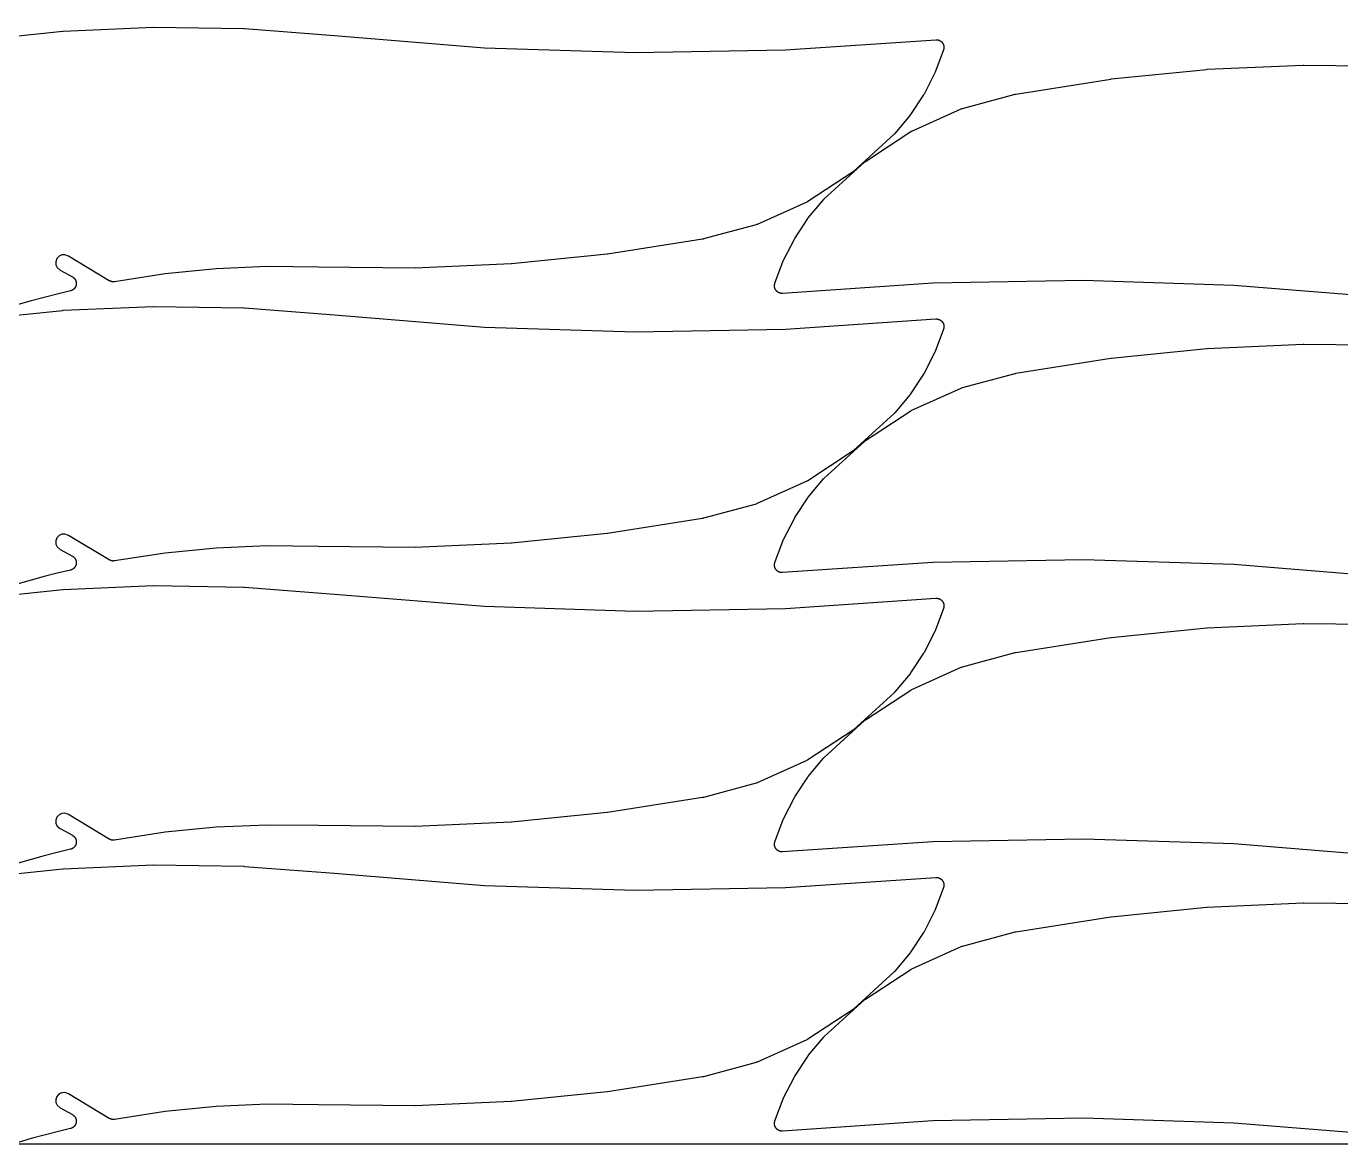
# Model space of a CAD drawing. Header units: metres. Extents: x 0 to 3000, y 0 to 1240.
# Drawn here: x 2303.9 to 2651.9, y 0 to 295.9 of the extents above; entities that cross this region are included whole.
import ezdxf

# ---------------------------------------------------------------- set-up
doc = ezdxf.new("R2010")
doc.units = ezdxf.units.M

msp = doc.modelspace()

# ---------------------------------------------------------------- linework, layer by layer
at = {"color": 7}
msp.add_lwpolyline([(0, 0), (3000, 0), (3000, 1240), (0, 1240), (0, 0)], close=True, dxfattribs=at)
at = {"color": 1}
for points in [[(2289.79, 292.19), (2313.56, 294.65), (2313.68, 294.66), (2337.53, 295.7), (2337.65, 295.7), (2361.52, 295.3), (2361.64, 295.3), (2385.46, 293.48), (2385.46, 293.48), (2385.47, 293.48), (2425.25, 290.23), (2465.08, 288.96), (2504.91, 289.67), (2544.74, 292.36), (2544.77, 292.36), (2544.8, 292.36), (2544.87, 292.36), (2544.93, 292.36), (2544.97, 292.36), (2545, 292.36), (2545.06, 292.35), (2545.13, 292.34), (2545.16, 292.34), (2545.19, 292.33), (2545.26, 292.32), (2545.32, 292.31), (2545.35, 292.3), (2545.39, 292.29), (2545.45, 292.27), (2545.51, 292.25), (2545.54, 292.24), (2545.57, 292.23), (2545.63, 292.21), (2545.69, 292.18), (2545.72, 292.17), (2545.75, 292.15), (2545.81, 292.12), (2545.87, 292.09), (2545.9, 292.08), (2545.93, 292.06), (2545.98, 292.02), (2546.03, 291.99), (2546.06, 291.97), (2546.09, 291.95), (2546.14, 291.91), (2546.19, 291.87), (2546.21, 291.84), (2546.24, 291.82), (2546.28, 291.77), (2546.33, 291.73), (2546.35, 291.7), (2546.37, 291.68), (2546.41, 291.63), (2546.46, 291.58), (2546.48, 291.55), (2546.5, 291.53), (2546.53, 291.47), (2546.57, 291.42), (2546.58, 291.39), (2546.6, 291.36), (2546.63, 291.3), (2546.66, 291.25), (2546.68, 291.22), (2546.69, 291.19), (2546.72, 291.13), (2546.74, 291.07), (2546.75, 291.04), (2546.76, 291.01), (2546.78, 290.94), (2546.8, 290.88), (2546.81, 290.85), (2546.82, 290.82), (2546.83, 290.75), (2546.84, 290.69), (2546.85, 290.66), (2546.85, 290.62), (2546.86, 290.56), (2546.87, 290.49), (2546.87, 290.46), (2546.87, 290.43), (2546.87, 290.36), (2546.87, 290.3), (2546.87, 290.27), (2546.87, 290.23), (2546.86, 290.17), (2546.86, 290.1), (2546.85, 290.07), (2546.85, 290.04), (2546.83, 289.97), (2546.82, 289.91), (2546.81, 289.88), (2546.8, 289.85), (2546.78, 289.78), (2546.77, 289.72), (2546.75, 289.69), (2546.74, 289.66), (2544.54, 283.77), (2544.45, 283.57), (2541.61, 277.98), (2541.5, 277.79), (2538.05, 272.56), (2537.92, 272.38), (2533.9, 267.55), (2533.87, 267.52), (2533.85, 267.49), (2533.81, 267.45), (2533.77, 267.4), (2533.74, 267.38), (2533.71, 267.35), (2523.05, 257.6), (2522.92, 257.5), (2522.8, 257.41), (2510.79, 249.52), (2510.66, 249.44), (2510.52, 249.36), (2497.42, 243.47), (2497.27, 243.41), (2497.12, 243.36), (2483.17, 239.6), (2483.16, 239.59), (2483.15, 239.59), (2483.06, 239.57), (2482.98, 239.55), (2482.97, 239.55), (2482.96, 239.55), (2457.8, 235.59), (2457.69, 235.58), (2432.37, 233.02), (2432.26, 233.01), (2406.84, 231.87), (2406.73, 231.87), (2381.26, 232.15), (2381.26, 232.15), (2381.26, 232.15), (2367.65, 232.3), (2354.12, 231.71), (2340.65, 230.38), (2327.2, 228.29), (2327.19, 228.29), (2327.18, 228.29), (2327.09, 228.28), (2327, 228.27), (2326.99, 228.27), (2326.98, 228.27), (2326.89, 228.27), (2326.81, 228.27), (2326.8, 228.27), (2326.79, 228.27), (2326.7, 228.28), (2326.61, 228.29), (2326.6, 228.29), (2326.59, 228.29), (2326.5, 228.31), (2326.42, 228.33), (2326.41, 228.33), (2326.4, 228.33), (2326.31, 228.36), (2326.23, 228.38), (2326.22, 228.39), (2326.21, 228.39), (2326.13, 228.42), (2326.05, 228.46), (2326.04, 228.46), (2326.03, 228.46), (2325.95, 228.51), (2325.87, 228.55), (2325.87, 228.55), (2325.86, 228.56), (2315.09, 235.05), (2314.09, 235.4), (2313.28, 235.36), (2312.55, 235.02), (2311.97, 234.39), (2311.68, 233.58), (2311.72, 232.77), (2312.07, 232.04), (2312.81, 231.35), (2316.07, 229.58), (2316.11, 229.55), (2316.16, 229.53), (2316.2, 229.5), (2316.24, 229.47), (2316.28, 229.44), (2316.32, 229.42), (2316.36, 229.38), (2316.4, 229.36), (2316.43, 229.32), (2316.47, 229.29), (2316.5, 229.26), (2316.54, 229.22), (2316.57, 229.19), (2316.61, 229.15), (2316.64, 229.11), (2316.67, 229.08), (2316.7, 229.04), (2316.73, 229), (2316.76, 228.96), (2316.79, 228.92), (2316.81, 228.87), (2316.84, 228.83), (2316.86, 228.79), (2316.89, 228.75), (2316.91, 228.7), (2316.93, 228.66), (2316.95, 228.61), (2316.97, 228.57), (2316.98, 228.52), (2317, 228.48), (2317.02, 228.43), (2317.03, 228.38), (2317.04, 228.34), (2317.06, 228.29), (2317.07, 228.24), (2317.08, 228.19), (2317.09, 228.14), (2317.09, 228.1), (2317.1, 228.05), (2317.11, 228), (2317.11, 227.95), (2317.11, 227.9), (2317.11, 227.85), (2317.11, 227.8), (2317.11, 227.75), (2317.11, 227.7), (2317.11, 227.66), (2317.1, 227.61), (2317.09, 227.56), (2317.09, 227.51), (2317.08, 227.46), (2317.07, 227.41), (2317.06, 227.37), (2317.05, 227.32), (2317.04, 227.27), (2317.02, 227.22), (2317.01, 227.18), (2316.99, 227.13), (2316.97, 227.08), (2316.96, 227.04), (2316.93, 226.99), (2316.91, 226.95), (2316.89, 226.91), (2316.87, 226.86), (2316.84, 226.82), (2316.82, 226.78), (2316.79, 226.74), (2316.77, 226.7), (2316.74, 226.66), (2316.71, 226.61), (2316.68, 226.58), (2316.65, 226.54), (2316.62, 226.5), (2316.58, 226.46), (2316.55, 226.43), (2316.52, 226.39), (2316.48, 226.36), (2316.44, 226.33), (2316.41, 226.3), (2316.37, 226.26), (2316.33, 226.23), (2316.29, 226.2), (2316.25, 226.18), (2316.21, 226.15), (2316.17, 226.12), (2316.13, 226.1), (2316.08, 226.07), (2316.04, 226.05), (2316, 226.03), (2315.95, 226), (2315.91, 225.99), (2315.86, 225.97), (2315.82, 225.95), (2315.77, 225.93), (2315.72, 225.92), (2315.68, 225.9), (2315.63, 225.89), (2315.58, 225.88), (2312.09, 225.03), (2308.62, 224.14), (2305.17, 223.2), (2301.72, 222.21)], [(2663.4, 224.07), (2623.62, 227.32), (2583.8, 228.58), (2543.96, 227.88), (2504.13, 225.19), (2504.1, 225.19), (2504.07, 225.19), (2504, 225.19), (2503.94, 225.19), (2503.9, 225.19), (2503.87, 225.19), (2503.81, 225.2), (2503.74, 225.2), (2503.71, 225.21), (2503.68, 225.21), (2503.61, 225.23), (2503.55, 225.24), (2503.52, 225.25), (2503.48, 225.25), (2503.42, 225.27), (2503.36, 225.29), (2503.33, 225.3), (2503.3, 225.31), (2503.24, 225.34), (2503.18, 225.36), (2503.15, 225.38), (2503.12, 225.39), (2503.06, 225.42), (2503, 225.45), (2502.97, 225.47), (2502.95, 225.49), (2502.89, 225.52), (2502.84, 225.56), (2502.81, 225.58), (2502.78, 225.6), (2502.73, 225.64), (2502.68, 225.68), (2502.66, 225.7), (2502.63, 225.72), (2502.59, 225.77), (2502.54, 225.82), (2502.52, 225.84), (2502.5, 225.86), (2502.46, 225.92), (2502.41, 225.97), (2502.4, 225.99), (2502.38, 226.02), (2502.34, 226.07), (2502.3, 226.13), (2502.29, 226.16), (2502.27, 226.18), (2502.24, 226.24), (2502.21, 226.3), (2502.19, 226.33), (2502.18, 226.36), (2502.15, 226.42), (2502.13, 226.48), (2502.12, 226.51), (2502.11, 226.54), (2502.09, 226.6), (2502.07, 226.66), (2502.06, 226.7), (2502.05, 226.73), (2502.04, 226.79), (2502.03, 226.86), (2502.02, 226.89), (2502.02, 226.92), (2502.01, 226.99), (2502, 227.05), (2502, 227.08), (2502, 227.12), (2502, 227.18), (2502, 227.25), (2502, 227.28), (2502, 227.31), (2502.01, 227.38), (2502.02, 227.44), (2502.02, 227.48), (2502.03, 227.51), (2502.04, 227.57), (2502.05, 227.64), (2502.06, 227.67), (2502.07, 227.7), (2502.09, 227.76), (2502.1, 227.83), (2502.12, 227.86), (2502.13, 227.89), (2504.33, 233.77), (2504.42, 233.98), (2507.26, 239.56), (2507.37, 239.76), (2510.82, 244.99), (2510.95, 245.17), (2514.97, 250), (2515, 250.03), (2515.02, 250.06), (2515.06, 250.1), (2515.1, 250.14), (2515.13, 250.17), (2515.16, 250.2), (2525.82, 259.95), (2525.95, 260.05), (2526.08, 260.14), (2538.08, 268.03), (2538.21, 268.11), (2538.35, 268.18), (2551.45, 274.08), (2551.6, 274.13), (2551.75, 274.18), (2565.7, 277.95), (2565.71, 277.95), (2565.72, 277.95), (2565.81, 277.97), (2565.89, 277.99), (2565.9, 277.99), (2565.91, 277.99), (2591.07, 281.96), (2591.18, 281.97), (2616.5, 284.52), (2616.61, 284.53), (2642.03, 285.67), (2642.14, 285.67), (2667.61, 285.4)], [(2289.79, 218.24), (2313.56, 220.7), (2313.68, 220.71), (2337.53, 221.75), (2337.65, 221.75), (2361.52, 221.35), (2361.64, 221.35), (2385.46, 219.53), (2385.46, 219.53), (2385.47, 219.53), (2425.25, 216.28), (2465.08, 215.01), (2504.91, 215.72), (2544.74, 218.41), (2544.77, 218.41), (2544.8, 218.41), (2544.87, 218.41), (2544.93, 218.41), (2544.97, 218.41), (2545, 218.41), (2545.06, 218.4), (2545.13, 218.39), (2545.16, 218.39), (2545.19, 218.38), (2545.26, 218.37), (2545.32, 218.36), (2545.35, 218.35), (2545.39, 218.34), (2545.45, 218.32), (2545.51, 218.31), (2545.54, 218.29), (2545.57, 218.28), (2545.63, 218.26), (2545.69, 218.23), (2545.72, 218.22), (2545.75, 218.21), (2545.81, 218.17), (2545.87, 218.14), (2545.9, 218.13), (2545.93, 218.11), (2545.98, 218.07), (2546.03, 218.04), (2546.06, 218.02), (2546.09, 218), (2546.14, 217.96), (2546.19, 217.92), (2546.21, 217.89), (2546.24, 217.87), (2546.28, 217.83), (2546.33, 217.78), (2546.35, 217.76), (2546.37, 217.73), (2546.41, 217.68), (2546.46, 217.63), (2546.48, 217.6), (2546.5, 217.58), (2546.53, 217.52), (2546.57, 217.47), (2546.58, 217.44), (2546.6, 217.41), (2546.63, 217.36), (2546.66, 217.3), (2546.68, 217.27), (2546.69, 217.24), (2546.72, 217.18), (2546.74, 217.12), (2546.75, 217.09), (2546.76, 217.06), (2546.78, 216.99), (2546.8, 216.93), (2546.81, 216.9), (2546.82, 216.87), (2546.83, 216.8), (2546.84, 216.74), (2546.85, 216.71), (2546.85, 216.67), (2546.86, 216.61), (2546.87, 216.54), (2546.87, 216.51), (2546.87, 216.48), (2546.87, 216.41), (2546.87, 216.35), (2546.87, 216.32), (2546.87, 216.28), (2546.86, 216.22), (2546.86, 216.15), (2546.85, 216.12), (2546.85, 216.09), (2546.83, 216.02), (2546.82, 215.96), (2546.81, 215.93), (2546.8, 215.9), (2546.78, 215.83), (2546.77, 215.77), (2546.75, 215.74), (2546.74, 215.71), (2544.54, 209.82), (2544.45, 209.62), (2541.61, 204.03), (2541.5, 203.84), (2538.05, 198.61), (2537.92, 198.43), (2533.9, 193.6), (2533.87, 193.57), (2533.85, 193.54), (2533.81, 193.5), (2533.77, 193.45), (2533.74, 193.43), (2533.71, 193.4), (2523.05, 183.65), (2522.92, 183.55), (2522.8, 183.46), (2510.79, 175.57), (2510.66, 175.49), (2510.52, 175.42), (2497.42, 169.52), (2497.27, 169.46), (2497.12, 169.41), (2483.17, 165.65), (2483.16, 165.64), (2483.15, 165.64), (2483.06, 165.62), (2482.98, 165.6), (2482.97, 165.6), (2482.96, 165.6), (2457.8, 161.64), (2457.69, 161.63), (2432.37, 159.07), (2432.26, 159.07), (2406.84, 157.92), (2406.73, 157.92), (2381.26, 158.2), (2381.26, 158.2), (2381.26, 158.2), (2367.65, 158.35), (2354.12, 157.76), (2340.65, 156.43), (2327.2, 154.35), (2327.19, 154.34), (2327.18, 154.34), (2327.09, 154.33), (2327, 154.32), (2326.99, 154.32), (2326.98, 154.32), (2326.89, 154.32), (2326.81, 154.32), (2326.8, 154.32), (2326.79, 154.32), (2326.7, 154.33), (2326.61, 154.34), (2326.6, 154.34), (2326.59, 154.34), (2326.5, 154.36), (2326.42, 154.38), (2326.41, 154.38), (2326.4, 154.38), (2326.31, 154.41), (2326.23, 154.43), (2326.22, 154.44), (2326.21, 154.44), (2326.13, 154.47), (2326.05, 154.51), (2326.04, 154.51), (2326.03, 154.52), (2325.95, 154.56), (2325.87, 154.6), (2325.87, 154.6), (2325.86, 154.61), (2315.09, 161.1), (2314.09, 161.45), (2313.28, 161.41), (2312.55, 161.07), (2311.97, 160.44), (2311.68, 159.63), (2311.72, 158.82), (2312.07, 158.09), (2312.81, 157.4), (2316.07, 155.63), (2316.11, 155.6), (2316.16, 155.58), (2316.2, 155.55), (2316.24, 155.52), (2316.28, 155.49), (2316.32, 155.47), (2316.36, 155.44), (2316.4, 155.41), (2316.43, 155.37), (2316.47, 155.34), (2316.5, 155.31), (2316.54, 155.27), (2316.57, 155.24), (2316.61, 155.2), (2316.64, 155.16), (2316.67, 155.13), (2316.7, 155.09), (2316.73, 155.05), (2316.76, 155.01), (2316.79, 154.97), (2316.81, 154.93), (2316.84, 154.88), (2316.86, 154.84), (2316.89, 154.8), (2316.91, 154.75), (2316.93, 154.71), (2316.95, 154.66), (2316.97, 154.62), (2316.98, 154.57), (2317, 154.53), (2317.02, 154.48), (2317.03, 154.44), (2317.04, 154.39), (2317.06, 154.34), (2317.07, 154.29), (2317.08, 154.24), (2317.09, 154.2), (2317.09, 154.15), (2317.1, 154.1), (2317.11, 154.05), (2317.11, 154), (2317.11, 153.95), (2317.11, 153.9), (2317.11, 153.85), (2317.11, 153.8), (2317.11, 153.75), (2317.11, 153.71), (2317.1, 153.66), (2317.09, 153.61), (2317.09, 153.56), (2317.08, 153.51), (2317.07, 153.46), (2317.06, 153.42), (2317.05, 153.37), (2317.04, 153.32), (2317.02, 153.27), (2317.01, 153.23), (2316.99, 153.18), (2316.97, 153.14), (2316.96, 153.09), (2316.93, 153.05), (2316.91, 153), (2316.89, 152.96), (2316.87, 152.91), (2316.84, 152.87), (2316.82, 152.83), (2316.79, 152.79), (2316.77, 152.75), (2316.74, 152.71), (2316.71, 152.66), (2316.68, 152.63), (2316.65, 152.59), (2316.62, 152.55), (2316.58, 152.51), (2316.55, 152.48), (2316.52, 152.44), (2316.48, 152.41), (2316.44, 152.38), (2316.41, 152.35), (2316.37, 152.31), (2316.33, 152.28), (2316.29, 152.25), (2316.25, 152.23), (2316.21, 152.2), (2316.17, 152.17), (2316.13, 152.15), (2316.08, 152.12), (2316.04, 152.1), (2316, 152.08), (2315.95, 152.05), (2315.91, 152.04), (2315.86, 152.02), (2315.82, 152), (2315.77, 151.98), (2315.72, 151.97), (2315.68, 151.95), (2315.63, 151.94), (2315.58, 151.93), (2312.09, 151.08), (2308.62, 150.19), (2305.17, 149.26), (2301.72, 148.26)], [(2663.4, 150.12), (2623.62, 153.37), (2583.8, 154.63), (2543.96, 153.93), (2504.13, 151.24), (2504.1, 151.24), (2504.07, 151.24), (2504, 151.24), (2503.94, 151.24), (2503.9, 151.24), (2503.87, 151.24), (2503.81, 151.25), (2503.74, 151.25), (2503.71, 151.26), (2503.68, 151.26), (2503.61, 151.28), (2503.55, 151.29), (2503.52, 151.3), (2503.48, 151.3), (2503.42, 151.32), (2503.36, 151.34), (2503.33, 151.35), (2503.3, 151.36), (2503.24, 151.39), (2503.18, 151.41), (2503.15, 151.43), (2503.12, 151.44), (2503.06, 151.47), (2503, 151.5), (2502.97, 151.52), (2502.95, 151.54), (2502.89, 151.57), (2502.84, 151.61), (2502.81, 151.63), (2502.78, 151.65), (2502.73, 151.69), (2502.68, 151.73), (2502.66, 151.75), (2502.63, 151.77), (2502.59, 151.82), (2502.54, 151.87), (2502.52, 151.89), (2502.5, 151.92), (2502.46, 151.97), (2502.41, 152.02), (2502.4, 152.04), (2502.38, 152.07), (2502.34, 152.12), (2502.3, 152.18), (2502.29, 152.21), (2502.27, 152.23), (2502.24, 152.29), (2502.21, 152.35), (2502.19, 152.38), (2502.18, 152.41), (2502.15, 152.47), (2502.13, 152.53), (2502.12, 152.56), (2502.11, 152.59), (2502.09, 152.65), (2502.07, 152.72), (2502.06, 152.75), (2502.05, 152.78), (2502.04, 152.84), (2502.03, 152.91), (2502.02, 152.94), (2502.02, 152.97), (2502.01, 153.04), (2502, 153.1), (2502, 153.14), (2502, 153.17), (2502, 153.23), (2502, 153.3), (2502, 153.33), (2502, 153.36), (2502.01, 153.43), (2502.02, 153.49), (2502.02, 153.53), (2502.03, 153.56), (2502.04, 153.62), (2502.05, 153.69), (2502.06, 153.72), (2502.07, 153.75), (2502.09, 153.81), (2502.1, 153.88), (2502.12, 153.91), (2502.13, 153.94), (2504.33, 159.82), (2504.42, 160.03), (2507.26, 165.61), (2507.37, 165.81), (2510.82, 171.04), (2510.95, 171.22), (2514.97, 176.05), (2515, 176.08), (2515.02, 176.11), (2515.06, 176.15), (2515.1, 176.19), (2515.13, 176.22), (2515.16, 176.25), (2525.82, 186), (2525.95, 186.1), (2526.08, 186.19), (2538.08, 194.08), (2538.21, 194.16), (2538.35, 194.23), (2551.45, 200.13), (2551.6, 200.19), (2551.75, 200.23), (2565.7, 204), (2565.71, 204), (2565.72, 204.01), (2565.81, 204.02), (2565.89, 204.04), (2565.9, 204.04), (2565.91, 204.05), (2591.07, 208.01), (2591.18, 208.02), (2616.5, 210.57), (2616.61, 210.58), (2642.03, 211.72), (2642.14, 211.72), (2667.61, 211.45)], [(2289.79, 144.29), (2313.56, 146.75), (2313.68, 146.76), (2337.53, 147.8), (2337.65, 147.8), (2361.52, 147.41), (2361.64, 147.4), (2385.46, 145.58), (2385.46, 145.58), (2385.47, 145.58), (2425.25, 142.33), (2465.08, 141.06), (2504.91, 141.77), (2544.74, 144.46), (2544.77, 144.46), (2544.8, 144.46), (2544.87, 144.46), (2544.93, 144.46), (2544.97, 144.46), (2545, 144.46), (2545.06, 144.45), (2545.13, 144.44), (2545.16, 144.44), (2545.19, 144.43), (2545.26, 144.42), (2545.32, 144.41), (2545.35, 144.4), (2545.39, 144.39), (2545.45, 144.37), (2545.51, 144.36), (2545.54, 144.34), (2545.57, 144.33), (2545.63, 144.31), (2545.69, 144.28), (2545.72, 144.27), (2545.75, 144.26), (2545.81, 144.22), (2545.87, 144.19), (2545.9, 144.18), (2545.93, 144.16), (2545.98, 144.12), (2546.03, 144.09), (2546.06, 144.07), (2546.09, 144.05), (2546.14, 144.01), (2546.19, 143.97), (2546.21, 143.94), (2546.24, 143.92), (2546.28, 143.88), (2546.33, 143.83), (2546.35, 143.81), (2546.37, 143.78), (2546.41, 143.73), (2546.46, 143.68), (2546.48, 143.65), (2546.5, 143.63), (2546.53, 143.57), (2546.57, 143.52), (2546.58, 143.49), (2546.6, 143.46), (2546.63, 143.41), (2546.66, 143.35), (2546.68, 143.32), (2546.69, 143.29), (2546.72, 143.23), (2546.74, 143.17), (2546.75, 143.14), (2546.76, 143.11), (2546.78, 143.04), (2546.8, 142.98), (2546.81, 142.95), (2546.82, 142.92), (2546.83, 142.85), (2546.84, 142.79), (2546.85, 142.76), (2546.85, 142.73), (2546.86, 142.66), (2546.87, 142.6), (2546.87, 142.56), (2546.87, 142.53), (2546.87, 142.46), (2546.87, 142.4), (2546.87, 142.37), (2546.87, 142.33), (2546.86, 142.27), (2546.86, 142.2), (2546.85, 142.17), (2546.85, 142.14), (2546.83, 142.07), (2546.82, 142.01), (2546.81, 141.98), (2546.8, 141.95), (2546.78, 141.88), (2546.77, 141.82), (2546.75, 141.79), (2546.74, 141.76), (2544.54, 135.87), (2544.45, 135.67), (2541.61, 130.08), (2541.5, 129.89), (2538.05, 124.66), (2537.92, 124.48), (2533.9, 119.65), (2533.87, 119.62), (2533.85, 119.59), (2533.81, 119.55), (2533.77, 119.5), (2533.74, 119.48), (2533.71, 119.45), (2523.05, 109.7), (2522.92, 109.6), (2522.8, 109.51), (2510.79, 101.62), (2510.66, 101.54), (2510.52, 101.47), (2497.42, 95.57), (2497.27, 95.51), (2497.12, 95.46), (2483.17, 91.7), (2483.16, 91.69), (2483.15, 91.69), (2483.06, 91.67), (2482.98, 91.65), (2482.97, 91.65), (2482.96, 91.65), (2457.8, 87.69), (2457.69, 87.68), (2432.37, 85.12), (2432.26, 85.12), (2406.84, 83.98), (2406.73, 83.97), (2381.26, 84.25), (2381.26, 84.25), (2381.26, 84.25), (2367.65, 84.4), (2354.12, 83.81), (2340.65, 82.48), (2327.2, 80.4), (2327.19, 80.39), (2327.18, 80.39), (2327.09, 80.38), (2327, 80.38), (2326.99, 80.38), (2326.98, 80.37), (2326.89, 80.37), (2326.81, 80.37), (2326.8, 80.37), (2326.79, 80.37), (2326.7, 80.38), (2326.61, 80.39), (2326.6, 80.39), (2326.59, 80.39), (2326.5, 80.41), (2326.42, 80.43), (2326.41, 80.43), (2326.4, 80.43), (2326.31, 80.46), (2326.23, 80.48), (2326.22, 80.49), (2326.21, 80.49), (2326.13, 80.53), (2326.05, 80.56), (2326.04, 80.56), (2326.03, 80.57), (2325.95, 80.61), (2325.87, 80.65), (2325.87, 80.66), (2325.86, 80.66), (2315.09, 87.15), (2314.09, 87.5), (2313.28, 87.46), (2312.55, 87.12), (2311.97, 86.49), (2311.68, 85.69), (2311.72, 84.87), (2312.07, 84.14), (2312.81, 83.45), (2316.07, 81.68), (2316.11, 81.65), (2316.16, 81.63), (2316.2, 81.6), (2316.24, 81.57), (2316.28, 81.54), (2316.32, 81.52), (2316.36, 81.49), (2316.4, 81.46), (2316.43, 81.42), (2316.47, 81.39), (2316.5, 81.36), (2316.54, 81.32), (2316.57, 81.29), (2316.61, 81.25), (2316.64, 81.21), (2316.67, 81.18), (2316.7, 81.14), (2316.73, 81.1), (2316.76, 81.06), (2316.79, 81.02), (2316.81, 80.98), (2316.84, 80.93), (2316.86, 80.89), (2316.89, 80.85), (2316.91, 80.8), (2316.93, 80.76), (2316.95, 80.72), (2316.97, 80.67), (2316.98, 80.62), (2317, 80.58), (2317.02, 80.53), (2317.03, 80.49), (2317.04, 80.44), (2317.06, 80.39), (2317.07, 80.34), (2317.08, 80.3), (2317.09, 80.25), (2317.09, 80.2), (2317.1, 80.15), (2317.11, 80.1), (2317.11, 80.05), (2317.11, 80), (2317.11, 79.95), (2317.11, 79.9), (2317.11, 79.85), (2317.11, 79.81), (2317.11, 79.76), (2317.1, 79.71), (2317.09, 79.66), (2317.09, 79.61), (2317.08, 79.56), (2317.07, 79.51), (2317.06, 79.47), (2317.05, 79.42), (2317.04, 79.37), (2317.02, 79.32), (2317.01, 79.28), (2316.99, 79.23), (2316.97, 79.19), (2316.96, 79.14), (2316.93, 79.1), (2316.91, 79.05), (2316.89, 79.01), (2316.87, 78.96), (2316.84, 78.92), (2316.82, 78.88), (2316.79, 78.84), (2316.77, 78.8), (2316.74, 78.76), (2316.71, 78.72), (2316.68, 78.68), (2316.65, 78.64), (2316.62, 78.6), (2316.58, 78.56), (2316.55, 78.53), (2316.52, 78.5), (2316.48, 78.46), (2316.44, 78.43), (2316.41, 78.4), (2316.37, 78.36), (2316.33, 78.34), (2316.29, 78.3), (2316.25, 78.28), (2316.21, 78.25), (2316.17, 78.22), (2316.13, 78.2), (2316.08, 78.17), (2316.04, 78.15), (2316, 78.13), (2315.95, 78.11), (2315.91, 78.09), (2315.86, 78.07), (2315.82, 78.05), (2315.77, 78.03), (2315.72, 78.02), (2315.68, 78), (2315.63, 77.99), (2315.58, 77.98), (2312.09, 77.13), (2308.62, 76.25), (2305.17, 75.31), (2301.72, 74.31)], [(2663.4, 76.17), (2623.62, 79.42), (2583.8, 80.69), (2543.96, 79.98), (2504.13, 77.29), (2504.1, 77.29), (2504.07, 77.29), (2504, 77.29), (2503.94, 77.29), (2503.9, 77.29), (2503.87, 77.29), (2503.81, 77.3), (2503.74, 77.3), (2503.71, 77.31), (2503.68, 77.31), (2503.61, 77.33), (2503.55, 77.34), (2503.52, 77.35), (2503.48, 77.35), (2503.42, 77.37), (2503.36, 77.39), (2503.33, 77.4), (2503.3, 77.41), (2503.24, 77.44), (2503.18, 77.46), (2503.15, 77.48), (2503.12, 77.49), (2503.06, 77.52), (2503, 77.55), (2502.97, 77.57), (2502.95, 77.59), (2502.89, 77.62), (2502.84, 77.66), (2502.81, 77.68), (2502.78, 77.7), (2502.73, 77.74), (2502.68, 77.78), (2502.66, 77.8), (2502.63, 77.83), (2502.59, 77.87), (2502.54, 77.92), (2502.52, 77.94), (2502.5, 77.97), (2502.46, 78.02), (2502.41, 78.07), (2502.4, 78.09), (2502.38, 78.12), (2502.34, 78.17), (2502.3, 78.23), (2502.29, 78.26), (2502.27, 78.28), (2502.24, 78.34), (2502.21, 78.4), (2502.19, 78.43), (2502.18, 78.46), (2502.15, 78.52), (2502.13, 78.58), (2502.12, 78.61), (2502.11, 78.64), (2502.09, 78.7), (2502.07, 78.77), (2502.06, 78.8), (2502.05, 78.83), (2502.04, 78.89), (2502.03, 78.96), (2502.02, 78.99), (2502.02, 79.02), (2502.01, 79.09), (2502, 79.15), (2502, 79.19), (2502, 79.22), (2502, 79.28), (2502, 79.35), (2502, 79.38), (2502, 79.41), (2502.01, 79.48), (2502.02, 79.54), (2502.02, 79.58), (2502.03, 79.61), (2502.04, 79.67), (2502.05, 79.74), (2502.06, 79.77), (2502.07, 79.8), (2502.09, 79.86), (2502.1, 79.93), (2502.12, 79.96), (2502.13, 79.99), (2504.33, 85.87), (2504.42, 86.08), (2507.26, 91.66), (2507.37, 91.86), (2510.82, 97.09), (2510.95, 97.27), (2514.97, 102.1), (2515, 102.13), (2515.02, 102.16), (2515.06, 102.2), (2515.1, 102.24), (2515.13, 102.27), (2515.16, 102.3), (2525.82, 112.05), (2525.95, 112.15), (2526.08, 112.24), (2538.08, 120.13), (2538.21, 120.21), (2538.35, 120.28), (2551.45, 126.18), (2551.6, 126.24), (2551.75, 126.28), (2565.7, 130.05), (2565.71, 130.05), (2565.72, 130.06), (2565.81, 130.07), (2565.89, 130.09), (2565.9, 130.09), (2565.91, 130.1), (2591.07, 134.06), (2591.18, 134.07), (2616.5, 136.62), (2616.61, 136.63), (2642.03, 137.77), (2642.14, 137.77), (2667.61, 137.5)], [(2289.79, 70.34), (2313.56, 72.81), (2313.68, 72.81), (2337.53, 73.85), (2337.65, 73.85), (2361.52, 73.46), (2361.64, 73.45), (2385.46, 71.63), (2385.46, 71.63), (2385.47, 71.63), (2425.25, 68.38), (2465.08, 67.11), (2504.91, 67.82), (2544.74, 70.51), (2544.77, 70.51), (2544.8, 70.51), (2544.87, 70.51), (2544.93, 70.51), (2544.97, 70.51), (2545, 70.51), (2545.06, 70.5), (2545.13, 70.49), (2545.16, 70.49), (2545.19, 70.49), (2545.26, 70.47), (2545.32, 70.46), (2545.35, 70.45), (2545.39, 70.44), (2545.45, 70.42), (2545.51, 70.41), (2545.54, 70.39), (2545.57, 70.38), (2545.63, 70.36), (2545.69, 70.33), (2545.72, 70.32), (2545.75, 70.31), (2545.81, 70.28), (2545.87, 70.25), (2545.9, 70.23), (2545.93, 70.21), (2545.98, 70.17), (2546.03, 70.14), (2546.06, 70.12), (2546.09, 70.1), (2546.14, 70.06), (2546.19, 70.02), (2546.21, 69.99), (2546.24, 69.97), (2546.28, 69.93), (2546.33, 69.88), (2546.35, 69.86), (2546.37, 69.83), (2546.41, 69.78), (2546.46, 69.73), (2546.48, 69.7), (2546.5, 69.68), (2546.53, 69.62), (2546.57, 69.57), (2546.58, 69.54), (2546.6, 69.51), (2546.63, 69.46), (2546.66, 69.4), (2546.68, 69.37), (2546.69, 69.34), (2546.72, 69.28), (2546.74, 69.22), (2546.75, 69.19), (2546.76, 69.16), (2546.78, 69.09), (2546.8, 69.03), (2546.81, 69), (2546.82, 68.97), (2546.83, 68.9), (2546.84, 68.84), (2546.85, 68.81), (2546.85, 68.78), (2546.86, 68.71), (2546.87, 68.65), (2546.87, 68.61), (2546.87, 68.58), (2546.87, 68.52), (2546.87, 68.45), (2546.87, 68.42), (2546.87, 68.38), (2546.86, 68.32), (2546.86, 68.25), (2546.85, 68.22), (2546.85, 68.19), (2546.83, 68.13), (2546.82, 68.06), (2546.81, 68.03), (2546.8, 68), (2546.78, 67.93), (2546.77, 67.87), (2546.75, 67.84), (2546.74, 67.81), (2544.54, 61.92), (2544.45, 61.72), (2541.61, 56.13), (2541.5, 55.94), (2538.05, 50.71), (2537.92, 50.53), (2533.9, 45.7), (2533.87, 45.67), (2533.85, 45.64), (2533.81, 45.6), (2533.77, 45.55), (2533.74, 45.53), (2533.71, 45.5), (2523.05, 35.75), (2522.92, 35.65), (2522.8, 35.56), (2510.79, 27.67), (2510.66, 27.59), (2510.52, 27.52), (2497.42, 21.62), (2497.27, 21.56), (2497.12, 21.52), (2483.17, 17.75), (2483.16, 17.75), (2483.15, 17.74), (2483.06, 17.72), (2482.98, 17.71), (2482.97, 17.7), (2482.96, 17.7), (2457.8, 13.74), (2457.69, 13.73), (2432.37, 11.17), (2432.26, 11.17), (2406.84, 10.03), (2406.73, 10.02), (2381.26, 10.3), (2381.26, 10.3), (2381.26, 10.3), (2367.65, 10.45), (2354.12, 9.86), (2340.65, 8.53), (2327.2, 6.45), (2327.19, 6.45), (2327.18, 6.44), (2327.09, 6.44), (2327, 6.43), (2326.99, 6.43), (2326.98, 6.42), (2326.89, 6.43), (2326.81, 6.42), (2326.8, 6.43), (2326.79, 6.43), (2326.7, 6.43), (2326.61, 6.44), (2326.6, 6.44), (2326.59, 6.45), (2326.5, 6.46), (2326.42, 6.48), (2326.41, 6.48), (2326.4, 6.48), (2326.31, 6.51), (2326.23, 6.54), (2326.22, 6.54), (2326.21, 6.54), (2326.13, 6.58), (2326.05, 6.61), (2326.04, 6.61), (2326.03, 6.62), (2325.95, 6.66), (2325.87, 6.7), (2325.87, 6.71), (2325.86, 6.71), (2315.09, 13.2), (2314.09, 13.55), (2313.28, 13.51), (2312.55, 13.17), (2311.97, 12.54), (2311.68, 11.74), (2311.72, 10.93), (2312.07, 10.19), (2312.81, 9.5), (2316.07, 7.73), (2316.11, 7.7), (2316.16, 7.68), (2316.2, 7.65), (2316.24, 7.63), (2316.28, 7.6), (2316.32, 7.57), (2316.36, 7.54), (2316.4, 7.51), (2316.43, 7.47), (2316.47, 7.44), (2316.5, 7.41), (2316.54, 7.37), (2316.57, 7.34), (2316.61, 7.3), (2316.64, 7.26), (2316.67, 7.23), (2316.7, 7.19), (2316.73, 7.15), (2316.76, 7.11), (2316.79, 7.07), (2316.81, 7.03), (2316.84, 6.98), (2316.86, 6.94), (2316.89, 6.9), (2316.91, 6.85), (2316.93, 6.81), (2316.95, 6.77), (2316.97, 6.72), (2316.98, 6.67), (2317, 6.63), (2317.02, 6.58), (2317.03, 6.54), (2317.04, 6.49), (2317.06, 6.44), (2317.07, 6.39), (2317.08, 6.35), (2317.09, 6.3), (2317.09, 6.25), (2317.1, 6.2), (2317.11, 6.15), (2317.11, 6.1), (2317.11, 6.05), (2317.11, 6), (2317.11, 5.96), (2317.11, 5.91), (2317.11, 5.86), (2317.11, 5.81), (2317.1, 5.76), (2317.09, 5.71), (2317.09, 5.66), (2317.08, 5.61), (2317.07, 5.57), (2317.06, 5.52), (2317.05, 5.47), (2317.04, 5.42), (2317.02, 5.38), (2317.01, 5.33), (2316.99, 5.28), (2316.97, 5.24), (2316.96, 5.19), (2316.93, 5.15), (2316.91, 5.1), (2316.89, 5.06), (2316.87, 5.01), (2316.84, 4.97), (2316.82, 4.93), (2316.79, 4.89), (2316.77, 4.85), (2316.74, 4.81), (2316.71, 4.77), (2316.68, 4.73), (2316.65, 4.69), (2316.62, 4.65), (2316.58, 4.62), (2316.55, 4.58), (2316.52, 4.55), (2316.48, 4.51), (2316.44, 4.48), (2316.41, 4.45), (2316.37, 4.42), (2316.33, 4.39), (2316.29, 4.35), (2316.25, 4.33), (2316.21, 4.3), (2316.17, 4.27), (2316.13, 4.25), (2316.08, 4.22), (2316.04, 4.2), (2316, 4.18), (2315.95, 4.16), (2315.91, 4.14), (2315.86, 4.12), (2315.82, 4.1), (2315.77, 4.08), (2315.72, 4.07), (2315.68, 4.05), (2315.63, 4.04), (2315.58, 4.03), (2312.09, 3.19), (2308.62, 2.3), (2305.17, 1.36), (2301.72, 0.36)], [(2663.4, 2.22), (2623.62, 5.47), (2583.8, 6.74), (2543.96, 6.03), (2504.13, 3.34), (2504.1, 3.34), (2504.07, 3.34), (2504, 3.34), (2503.94, 3.34), (2503.9, 3.34), (2503.87, 3.34), (2503.81, 3.35), (2503.74, 3.35), (2503.71, 3.36), (2503.68, 3.36), (2503.61, 3.38), (2503.55, 3.39), (2503.52, 3.4), (2503.48, 3.41), (2503.42, 3.43), (2503.36, 3.44), (2503.33, 3.45), (2503.3, 3.46), (2503.24, 3.49), (2503.18, 3.51), (2503.15, 3.53), (2503.12, 3.54), (2503.06, 3.57), (2503, 3.6), (2502.97, 3.62), (2502.95, 3.64), (2502.89, 3.67), (2502.84, 3.71), (2502.81, 3.73), (2502.78, 3.75), (2502.73, 3.79), (2502.68, 3.83), (2502.66, 3.85), (2502.63, 3.88), (2502.59, 3.92), (2502.54, 3.97), (2502.52, 3.99), (2502.5, 4.02), (2502.46, 4.07), (2502.41, 4.12), (2502.4, 4.14), (2502.38, 4.17), (2502.34, 4.23), (2502.3, 4.28), (2502.29, 4.31), (2502.27, 4.33), (2502.24, 4.39), (2502.21, 4.45), (2502.19, 4.48), (2502.18, 4.51), (2502.15, 4.57), (2502.13, 4.63), (2502.12, 4.66), (2502.11, 4.69), (2502.09, 4.75), (2502.07, 4.82), (2502.06, 4.85), (2502.05, 4.88), (2502.04, 4.94), (2502.03, 5.01), (2502.02, 5.04), (2502.02, 5.07), (2502.01, 5.14), (2502, 5.2), (2502, 5.24), (2502, 5.27), (2502, 5.33), (2502, 5.4), (2502, 5.43), (2502, 5.47), (2502.01, 5.53), (2502.02, 5.6), (2502.02, 5.63), (2502.03, 5.66), (2502.04, 5.72), (2502.05, 5.79), (2502.06, 5.82), (2502.07, 5.85), (2502.09, 5.91), (2502.1, 5.98), (2502.12, 6.01), (2502.13, 6.04), (2504.33, 11.92), (2504.42, 12.13), (2507.26, 17.71), (2507.37, 17.91), (2510.82, 23.14), (2510.95, 23.32), (2514.97, 28.15), (2515, 28.18), (2515.02, 28.21), (2515.06, 28.25), (2515.1, 28.29), (2515.13, 28.32), (2515.16, 28.35), (2525.82, 38.1), (2525.95, 38.2), (2526.08, 38.29), (2538.08, 46.18), (2538.21, 46.26), (2538.35, 46.33), (2551.45, 52.23), (2551.6, 52.29), (2551.75, 52.33), (2565.7, 56.1), (2565.71, 56.1), (2565.72, 56.11), (2565.81, 56.12), (2565.89, 56.14), (2565.9, 56.14), (2565.91, 56.15), (2591.07, 60.11), (2591.18, 60.12), (2616.5, 62.67), (2616.61, 62.68), (2642.03, 63.82), (2642.14, 63.83), (2667.61, 63.55)]]:
    msp.add_lwpolyline(points, dxfattribs=at)

doc.saveas('drawing.dxf')
